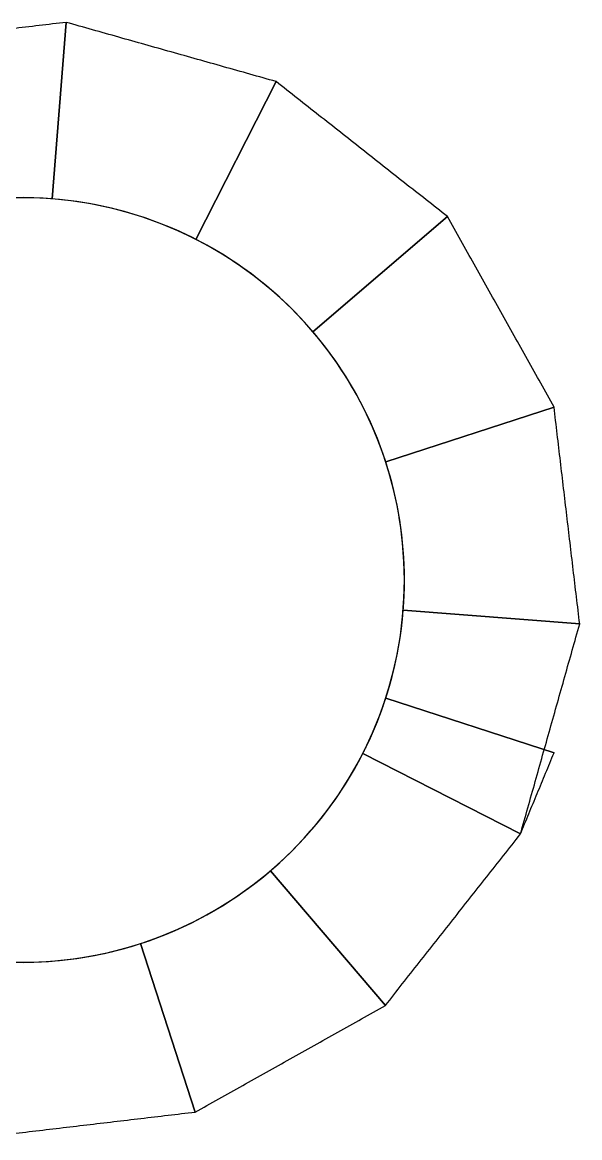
# Model space of a CAD drawing. Header units: millimetres. Extents: x -7.9 to 7.9, y -7.9 to 7.9.
# Drawn here: x 0 to 7.94, y -7.94 to 7.94 of the extents above; entities that cross this region are included whole.
import ezdxf

# ---------------------------------------------------------------- set-up
doc = ezdxf.new("R2010")
doc.units = ezdxf.units.MM
doc.layers.add('Part', color=7, linetype='CONTINUOUS')

msp = doc.modelspace()

# ---------------------------------------------------------------- linework, layer by layer
at = {"layer": 'Part'}
for p, q in [((0.625, 7.935, 36.6), (0.427, 5.423, 36.6)), ((0.625, 7.935, 36.6), (0.427, 5.423, 36.6)), ((0.625, 7.935, 20.6), (0.427, 5.423, 20.6)), ((0.625, 7.935, 20.6), (0.427, 5.423, 20.6)), ((0.427, 5.423, 35), (0.625, 7.935, 35)), ((0.427, 5.423, 35), (0.625, 7.935, 35)), ((0.625, 7.935, 4.6), (0.427, 5.423, 4.6)), ((0.625, 7.935, 4.6), (0.427, 5.423, 4.6)), ((0.427, 5.423, 19), (0.625, 7.935, 19)), ((0.427, 5.423, 19), (0.625, 7.935, 19)), ((0.427, 5.423, 3), (0.625, 7.935, 3)), ((0.427, 5.423, 3), (0.625, 7.935, 3)), ((0.625, 7.935, 35), (0.625, 7.935, 36.6)), ((0.625, 7.935, 35), (0.625, 7.935, 36.6)), ((0.625, 7.935, 19), (0.625, 7.935, 20.6)), ((0.625, 7.935, 19), (0.625, 7.935, 20.6)), ((0.625, 7.935, 3), (0.625, 7.935, 4.6)), ((0.625, 7.935, 3), (0.625, 7.935, 4.6)), ((3.614, 7.092, 35.6), (2.47, 4.847, 35.6)), ((3.614, 7.092, 35.6), (2.47, 4.847, 35.6)), ((3.614, 7.092, 19.6), (2.47, 4.847, 19.6)), ((3.614, 7.092, 19.6), (2.47, 4.847, 19.6)), ((2.47, 4.847, 34), (3.614, 7.092, 34)), ((2.47, 4.847, 34), (3.614, 7.092, 34)), ((3.614, 7.092, 3.6), (2.47, 4.847, 3.6)), ((3.614, 7.092, 3.6), (2.47, 4.847, 3.6)), ((2.47, 4.847, 18), (3.614, 7.092, 18)), ((2.47, 4.847, 18), (3.614, 7.092, 18)), ((2.47, 4.847, 2), (3.614, 7.092, 2)), ((2.47, 4.847, 2), (3.614, 7.092, 2)), ((3.614, 7.092, 34), (3.614, 7.092, 35.6)), ((3.614, 7.092, 34), (3.614, 7.092, 35.6)), ((3.614, 7.092, 18), (3.614, 7.092, 19.6)), ((3.614, 7.092, 18), (3.614, 7.092, 19.6)), ((3.614, 7.092, 2), (3.614, 7.092, 3.6)), ((3.614, 7.092, 2), (3.614, 7.092, 3.6)), ((6.053, 5.17, 34.6), (4.137, 3.533, 34.6)), ((6.053, 5.17, 34.6), (4.137, 3.533, 34.6)), ((6.053, 5.17, 18.6), (4.137, 3.533, 18.6)), ((6.053, 5.17, 18.6), (4.137, 3.533, 18.6)), ((4.137, 3.533, 33), (6.053, 5.17, 33)), ((4.137, 3.533, 33), (6.053, 5.17, 33)), ((6.053, 5.17, 2.6), (4.137, 3.533, 2.6)), ((6.053, 5.17, 2.6), (4.137, 3.533, 2.6)), ((4.137, 3.533, 17), (6.053, 5.17, 17)), ((4.137, 3.533, 17), (6.053, 5.17, 17)), ((4.137, 3.533, 1), (6.053, 5.17, 1)), ((4.137, 3.533, 1), (6.053, 5.17, 1)), ((6.053, 5.17, 33), (6.053, 5.17, 34.6)), ((6.053, 5.17, 33), (6.053, 5.17, 34.6)), ((6.053, 5.17, 17), (6.053, 5.17, 18.6)), ((6.053, 5.17, 17), (6.053, 5.17, 18.6)), ((6.053, 5.17, 1), (6.053, 5.17, 2.6)), ((6.053, 5.17, 1), (6.053, 5.17, 2.6)), ((7.57, 2.46, 33.6), (5.174, 1.681, 33.6)), ((7.57, 2.46, 33.6), (5.174, 1.681, 33.6)), ((7.57, 2.46, 17.6), (5.174, 1.681, 17.6)), ((7.57, 2.46, 17.6), (5.174, 1.681, 17.6)), ((5.174, 1.681, 32), (7.57, 2.46, 32)), ((5.174, 1.681, 32), (7.57, 2.46, 32)), ((7.57, 2.46, 1.6), (5.174, 1.681, 1.6)), ((5.174, 1.681), (7.57, 2.46)), ((7.57, 2.46, 1.6), (5.174, 1.681, 1.6)), ((5.174, 1.681, 16), (7.57, 2.46, 16)), ((5.174, 1.681, 16), (7.57, 2.46, 16)), ((5.174, 1.681), (7.57, 2.46)), ((7.57, 2.46, 32), (7.57, 2.46, 33.6)), ((7.57, 2.46, 32), (7.57, 2.46, 33.6)), ((7.57, 2.46, 16), (7.57, 2.46, 17.6)), ((7.57, 2.46, 16), (7.57, 2.46, 17.6)), ((7.57, 2.46), (7.57, 2.46, 1.6)), ((7.57, 2.46), (7.57, 2.46, 1.6)), ((5.174, 1.681, 1.6), (5.174, 1.681)), ((5.174, 1.681, 1.6), (5.174, 1.681)), ((5.44, 0, 32.802), (5.44, 0, 48)), ((5.44, 0, 32.802), (5.44, 0, 48)), ((5.44, 0, 16.802), (5.44, 0, 31.202)), ((5.44, 0, 16.802), (5.44, 0, 31.202)), ((5.44, 0), (5.44, 0, 15.202)), ((5.44, 0), (5.44, 0, 15.202)), ((7.935, -0.625, 32.6), (5.423, -0.427, 32.6)), ((7.935, -0.625, 32.6), (5.423, -0.427, 32.6)), ((7.935, -0.625, 16.6), (5.423, -0.427, 16.6)), ((5.423, -0.427, 31), (7.935, -0.625, 31)), ((7.935, -0.625, 16.6), (5.423, -0.427, 16.6)), ((5.423, -0.427, 15), (7.935, -0.625, 15)), ((5.423, -0.427, 31), (7.935, -0.625, 31)), ((5.423, -0.427, 15), (7.935, -0.625, 15)), ((7.935, -0.625, 31), (7.935, -0.625, 32.6)), ((7.935, -0.625, 31), (7.935, -0.625, 32.6)), ((7.935, -0.625, 15), (7.935, -0.625, 16.6)), ((7.935, -0.625, 15), (7.935, -0.625, 16.6)), ((7.57, -2.46, 48), (5.174, -1.681, 48)), ((5.174, -1.681, 48), (5.174, -1.681, 46.4)), ((5.174, -1.681, 46.4), (7.57, -2.46, 46.4)), ((7.57, -2.46, 48), (5.174, -1.681, 48)), ((5.174, -1.681, 48), (5.174, -1.681, 46.4)), ((5.174, -1.681, 46.4), (7.57, -2.46, 46.4)), ((7.092, -3.614, 47.6), (4.847, -2.47, 47.6)), ((7.092, -3.614, 47.6), (4.847, -2.47, 47.6)), ((7.092, -3.614, 31.6), (4.847, -2.47, 31.6)), ((7.092, -3.614, 31.6), (4.847, -2.47, 31.6)), ((4.847, -2.47, 46), (7.092, -3.614, 46)), ((4.847, -2.47, 46), (7.092, -3.614, 46)), ((7.092, -3.614, 15.6), (4.847, -2.47, 15.6)), ((7.092, -3.614, 15.6), (4.847, -2.47, 15.6)), ((4.847, -2.47, 30), (7.092, -3.614, 30)), ((4.847, -2.47, 30), (7.092, -3.614, 30)), ((4.847, -2.47, 14), (7.092, -3.614, 14)), ((4.847, -2.47, 14), (7.092, -3.614, 14)), ((7.57, -2.46, 46.4), (7.57, -2.46, 48)), ((7.57, -2.46, 46.4), (7.57, -2.46, 48)), ((7.092, -3.614, 46), (7.092, -3.614, 47.6)), ((7.092, -3.614, 46), (7.092, -3.614, 47.6)), ((7.092, -3.614, 30), (7.092, -3.614, 31.6)), ((7.092, -3.614, 30), (7.092, -3.614, 31.6)), ((7.092, -3.614, 14), (7.092, -3.614, 15.6)), ((7.092, -3.614, 14), (7.092, -3.614, 15.6)), ((5.17, -6.053, 46.6), (3.533, -4.137, 46.6)), ((5.17, -6.053, 46.6), (3.533, -4.137, 46.6)), ((5.17, -6.053, 30.6), (3.533, -4.137, 30.6)), ((5.17, -6.053, 30.6), (3.533, -4.137, 30.6)), ((3.533, -4.137, 45), (5.17, -6.053, 45)), ((3.533, -4.137, 45), (5.17, -6.053, 45)), ((5.17, -6.053, 14.6), (3.533, -4.137, 14.6)), ((5.17, -6.053, 14.6), (3.533, -4.137, 14.6)), ((3.533, -4.137, 29), (5.17, -6.053, 29)), ((3.533, -4.137, 29), (5.17, -6.053, 29)), ((3.533, -4.137, 13), (5.17, -6.053, 13)), ((3.533, -4.137, 13), (5.17, -6.053, 13)), ((2.46, -7.57, 45.6), (1.681, -5.174, 45.6)), ((2.46, -7.57, 45.6), (1.681, -5.174, 45.6)), ((2.46, -7.57, 29.6), (1.681, -5.174, 29.6)), ((2.46, -7.57, 29.6), (1.681, -5.174, 29.6)), ((1.681, -5.174, 44), (2.46, -7.57, 44)), ((1.681, -5.174, 44), (2.46, -7.57, 44)), ((2.46, -7.57, 13.6), (1.681, -5.174, 13.6)), ((2.46, -7.57, 13.6), (1.681, -5.174, 13.6)), ((1.681, -5.174, 28), (2.46, -7.57, 28)), ((1.681, -5.174, 28), (2.46, -7.57, 28)), ((1.681, -5.174, 12), (2.46, -7.57, 12)), ((1.681, -5.174, 12), (2.46, -7.57, 12)), ((5.17, -6.053, 45), (5.17, -6.053, 46.6)), ((5.17, -6.053, 45), (5.17, -6.053, 46.6)), ((5.17, -6.053, 29), (5.17, -6.053, 30.6)), ((5.17, -6.053, 29), (5.17, -6.053, 30.6)), ((5.17, -6.053, 13), (5.17, -6.053, 14.6)), ((5.17, -6.053, 13), (5.17, -6.053, 14.6)), ((2.46, -7.57, 44), (2.46, -7.57, 45.6)), ((2.46, -7.57, 44), (2.46, -7.57, 45.6)), ((2.46, -7.57, 28), (2.46, -7.57, 29.6)), ((2.46, -7.57, 28), (2.46, -7.57, 29.6)), ((2.46, -7.57, 12), (2.46, -7.57, 13.6)), ((2.46, -7.57, 12), (2.46, -7.57, 13.6))]:
    msp.add_line(p, q, dxfattribs=at)
for centre, start, end in [((0, 0, 48), 0, -18), ((0, 0, 48), 0, -18), ((0, 0), 18, 0), ((0, 0), 18, 0), ((0, 0), 0, 18), ((0, 0), 0, 18), ((0, 0, 48), -18, 0), ((0, 0, 48), -18, 0)]:
    msp.add_arc(centre, 5.44, start, end, dxfattribs=at)
for points, degree in [([(0.625, 7.935, 36.6), (-2.46, 7.57, 37.6)], 1), ([(0.625, 7.935, 36.6), (-2.46, 7.57, 37.6)], 1), ([(0.625, 7.935, 35), (-2.46, 7.57, 36)], 1), ([(0.625, 7.935, 20.6), (-2.46, 7.57, 21.6)], 1), ([(0.625, 7.935, 35), (-2.46, 7.57, 36)], 1), ([(0.625, 7.935, 20.6), (-2.46, 7.57, 21.6)], 1), ([(0.625, 7.935, 19), (-2.46, 7.57, 20)], 1), ([(0.625, 7.935, 4.6), (-2.46, 7.57, 5.6)], 1), ([(0.625, 7.935, 19), (-2.46, 7.57, 20)], 1), ([(0.625, 7.935, 4.6), (-2.46, 7.57, 5.6)], 1), ([(0.625, 7.935, 3), (-2.46, 7.57, 4)], 1), ([(0.625, 7.935, 3), (-2.46, 7.57, 4)], 1), ([(3.614, 7.092, 35.6), (0.625, 7.935, 36.6)], 1), ([(3.614, 7.092, 35.6), (0.625, 7.935, 36.6)], 1), ([(3.614, 7.092, 34), (0.625, 7.935, 35)], 1), ([(3.614, 7.092, 19.6), (0.625, 7.935, 20.6)], 1), ([(3.614, 7.092, 34), (0.625, 7.935, 35)], 1), ([(3.614, 7.092, 19.6), (0.625, 7.935, 20.6)], 1), ([(3.614, 7.092, 18), (0.625, 7.935, 19)], 1), ([(3.614, 7.092, 3.6), (0.625, 7.935, 4.6)], 1), ([(3.614, 7.092, 18), (0.625, 7.935, 19)], 1), ([(3.614, 7.092, 3.6), (0.625, 7.935, 4.6)], 1), ([(3.614, 7.092, 2), (0.625, 7.935, 3)], 1), ([(3.614, 7.092, 2), (0.625, 7.935, 3)], 1), ([(6.053, 5.17, 34.6), (3.614, 7.092, 35.6)], 1), ([(6.053, 5.17, 34.6), (3.614, 7.092, 35.6)], 1), ([(6.053, 5.17, 33), (3.614, 7.092, 34)], 1), ([(6.053, 5.17, 18.6), (3.614, 7.092, 19.6)], 1), ([(6.053, 5.17, 33), (3.614, 7.092, 34)], 1), ([(6.053, 5.17, 18.6), (3.614, 7.092, 19.6)], 1), ([(6.053, 5.17, 17), (3.614, 7.092, 18)], 1), ([(6.053, 5.17, 2.6), (3.614, 7.092, 3.6)], 1), ([(6.053, 5.17, 17), (3.614, 7.092, 18)], 1), ([(6.053, 5.17, 2.6), (3.614, 7.092, 3.6)], 1), ([(6.053, 5.17, 1), (3.614, 7.092, 2)], 1), ([(6.053, 5.17, 1), (3.614, 7.092, 2)], 1), ([(0.427, 5.423, 36.6), (-0.271, 5.481, 36.936), (-1.016, 5.392, 37.264), (-1.681, 5.174, 37.6)], 3), ([(0.427, 5.423, 36.6), (-0.271, 5.481, 36.936), (-1.016, 5.392, 37.264), (-1.681, 5.174, 37.6)], 3), ([(0.427, 5.423, 20.6), (-0.271, 5.481, 20.936), (-1.016, 5.392, 21.264), (-1.681, 5.174, 21.6)], 3), ([(0.427, 5.423, 35), (-0.271, 5.481, 35.336), (-1.016, 5.392, 35.664), (-1.681, 5.174, 36)], 3), ([(0.427, 5.423, 20.6), (-0.271, 5.481, 20.936), (-1.016, 5.392, 21.264), (-1.681, 5.174, 21.6)], 3), ([(0.427, 5.423, 4.6), (-0.271, 5.481, 4.936), (-1.016, 5.392, 5.264), (-1.681, 5.174, 5.6)], 3), ([(0.427, 5.423, 19), (-0.271, 5.481, 19.336), (-1.016, 5.392, 19.664), (-1.681, 5.174, 20)], 3), ([(0.427, 5.423, 35), (-0.271, 5.481, 35.336), (-1.016, 5.392, 35.664), (-1.681, 5.174, 36)], 3), ([(0.427, 5.423, 4.6), (-0.271, 5.481, 4.936), (-1.016, 5.392, 5.264), (-1.681, 5.174, 5.6)], 3), ([(0.427, 5.423, 3), (-0.271, 5.481, 3.336), (-1.016, 5.392, 3.664), (-1.681, 5.174, 4)], 3), ([(0.427, 5.423, 19), (-0.271, 5.481, 19.336), (-1.016, 5.392, 19.664), (-1.681, 5.174, 20)], 3), ([(0.427, 5.423, 3), (-0.271, 5.481, 3.336), (-1.016, 5.392, 3.664), (-1.681, 5.174, 4)], 3), ([(2.47, 4.847, 35.6), (1.847, 5.167, 35.936), (1.125, 5.371, 36.264), (0.427, 5.423, 36.6)], 3), ([(2.47, 4.847, 35.6), (1.847, 5.167, 35.936), (1.125, 5.371, 36.264), (0.427, 5.423, 36.6)], 3), ([(2.47, 4.847, 19.6), (1.847, 5.167, 19.936), (1.125, 5.371, 20.264), (0.427, 5.423, 20.6)], 3), ([(2.47, 4.847, 34), (1.847, 5.167, 34.336), (1.125, 5.371, 34.664), (0.427, 5.423, 35)], 3), ([(2.47, 4.847, 19.6), (1.847, 5.167, 19.936), (1.125, 5.371, 20.264), (0.427, 5.423, 20.6)], 3), ([(2.47, 4.847, 3.6), (1.847, 5.167, 3.936), (1.125, 5.371, 4.264), (0.427, 5.423, 4.6)], 3), ([(2.47, 4.847, 18), (1.847, 5.167, 18.336), (1.125, 5.371, 18.664), (0.427, 5.423, 19)], 3), ([(2.47, 4.847, 34), (1.847, 5.167, 34.336), (1.125, 5.371, 34.664), (0.427, 5.423, 35)], 3), ([(2.47, 4.847, 3.6), (1.847, 5.167, 3.936), (1.125, 5.371, 4.264), (0.427, 5.423, 4.6)], 3), ([(2.47, 4.847, 2), (1.847, 5.167, 2.336), (1.125, 5.371, 2.664), (0.427, 5.423, 3)], 3), ([(2.47, 4.847, 18), (1.847, 5.167, 18.336), (1.125, 5.371, 18.664), (0.427, 5.423, 19)], 3), ([(2.47, 4.847, 2), (1.847, 5.167, 2.336), (1.125, 5.371, 2.664), (0.427, 5.423, 3)], 3), ([(7.57, 2.46, 33.6), (6.053, 5.17, 34.6)], 1), ([(7.57, 2.46, 33.6), (6.053, 5.17, 34.6)], 1), ([(7.57, 2.46, 32), (6.053, 5.17, 33)], 1), ([(7.57, 2.46, 17.6), (6.053, 5.17, 18.6)], 1), ([(7.57, 2.46, 32), (6.053, 5.17, 33)], 1), ([(7.57, 2.46, 17.6), (6.053, 5.17, 18.6)], 1), ([(7.57, 2.46, 16), (6.053, 5.17, 17)], 1), ([(7.57, 2.46, 1.6), (6.053, 5.17, 2.6)], 1), ([(7.57, 2.46, 16), (6.053, 5.17, 17)], 1), ([(7.57, 2.46, 1.6), (6.053, 5.17, 2.6)], 1), ([(7.57, 2.46), (6.053, 5.17, 1)], 1), ([(7.57, 2.46), (6.053, 5.17, 1)], 1), ([(4.137, 3.533, 34.6), (3.684, 4.067, 34.936), (3.094, 4.532, 35.264), (2.47, 4.847, 35.6)], 3), ([(4.137, 3.533, 34.6), (3.684, 4.067, 34.936), (3.094, 4.532, 35.264), (2.47, 4.847, 35.6)], 3), ([(4.137, 3.533, 18.6), (3.684, 4.067, 18.936), (3.094, 4.532, 19.264), (2.47, 4.847, 19.6)], 3), ([(4.137, 3.533, 33), (3.684, 4.067, 33.336), (3.094, 4.532, 33.664), (2.47, 4.847, 34)], 3), ([(4.137, 3.533, 18.6), (3.684, 4.067, 18.936), (3.094, 4.532, 19.264), (2.47, 4.847, 19.6)], 3), ([(4.137, 3.533, 2.6), (3.684, 4.067, 2.936), (3.094, 4.532, 3.264), (2.47, 4.847, 3.6)], 3), ([(4.137, 3.533, 17), (3.684, 4.067, 17.336), (3.094, 4.532, 17.664), (2.47, 4.847, 18)], 3), ([(4.137, 3.533, 33), (3.684, 4.067, 33.336), (3.094, 4.532, 33.664), (2.47, 4.847, 34)], 3), ([(4.137, 3.533, 2.6), (3.684, 4.067, 2.936), (3.094, 4.532, 3.264), (2.47, 4.847, 3.6)], 3), ([(4.137, 3.533, 1), (3.684, 4.067, 1.336), (3.094, 4.532, 1.664), (2.47, 4.847, 2)], 3), ([(4.137, 3.533, 17), (3.684, 4.067, 17.336), (3.094, 4.532, 17.664), (2.47, 4.847, 18)], 3), ([(4.137, 3.533, 1), (3.684, 4.067, 1.336), (3.094, 4.532, 1.664), (2.47, 4.847, 2)], 3), ([(5.174, 1.681, 33.6), (4.96, 2.347, 33.936), (4.593, 3.002, 34.264), (4.137, 3.533, 34.6)], 3), ([(5.174, 1.681, 33.6), (4.96, 2.347, 33.936), (4.593, 3.002, 34.264), (4.137, 3.533, 34.6)], 3), ([(5.174, 1.681, 17.6), (4.96, 2.347, 17.936), (4.593, 3.002, 18.264), (4.137, 3.533, 18.6)], 3), ([(5.174, 1.681, 32), (4.96, 2.347, 32.336), (4.593, 3.002, 32.664), (4.137, 3.533, 33)], 3), ([(5.174, 1.681, 17.6), (4.96, 2.347, 17.936), (4.593, 3.002, 18.264), (4.137, 3.533, 18.6)], 3), ([(5.174, 1.681, 1.6), (4.96, 2.347, 1.936), (4.593, 3.002, 2.264), (4.137, 3.533, 2.6)], 3), ([(5.174, 1.681, 16), (4.96, 2.347, 16.336), (4.593, 3.002, 16.664), (4.137, 3.533, 17)], 3), ([(5.174, 1.681, 32), (4.96, 2.347, 32.336), (4.593, 3.002, 32.664), (4.137, 3.533, 33)], 3), ([(5.174, 1.681, 1.6), (4.96, 2.347, 1.936), (4.593, 3.002, 2.264), (4.137, 3.533, 2.6)], 3), ([(5.174, 1.681), (4.96, 2.347, 0.336), (4.593, 3.002, 0.664), (4.137, 3.533, 1)], 3), ([(5.174, 1.681, 16), (4.96, 2.347, 16.336), (4.593, 3.002, 16.664), (4.137, 3.533, 17)], 3), ([(5.174, 1.681), (4.96, 2.347, 0.336), (4.593, 3.002, 0.664), (4.137, 3.533, 1)], 3), ([(7.935, -0.625, 32.6), (7.57, 2.46, 33.6)], 1), ([(7.935, -0.625, 32.6), (7.57, 2.46, 33.6)], 1), ([(7.935, -0.625, 31), (7.57, 2.46, 32)], 1), ([(7.935, -0.625, 16.6), (7.57, 2.46, 17.6)], 1), ([(7.935, -0.625, 31), (7.57, 2.46, 32)], 1), ([(7.935, -0.625, 16.6), (7.57, 2.46, 17.6)], 1), ([(7.935, -0.625, 15), (7.57, 2.46, 16)], 1), ([(7.935, -0.625, 15), (7.57, 2.46, 16)], 1), ([(5.44, 0, 32.802), (5.441, 0.568, 33.069), (5.347, 1.15, 33.332), (5.174, 1.681, 33.6)], 3), ([(5.44, 0, 32.802), (5.441, 0.568, 33.069), (5.347, 1.15, 33.332), (5.174, 1.681, 33.6)], 3), ([(5.44, 0, 16.802), (5.441, 0.568, 17.069), (5.347, 1.15, 17.332), (5.174, 1.681, 17.6)], 3), ([(5.44, 0, 31.202), (5.441, 0.568, 31.469), (5.347, 1.15, 31.732), (5.174, 1.681, 32)], 3), ([(5.44, 0, 16.802), (5.441, 0.568, 17.069), (5.347, 1.15, 17.332), (5.174, 1.681, 17.6)], 3), ([(5.44, 0, 15.202), (5.441, 0.568, 15.469), (5.347, 1.15, 15.732), (5.174, 1.681, 16)], 3), ([(5.44, 0, 31.202), (5.441, 0.568, 31.469), (5.347, 1.15, 31.732), (5.174, 1.681, 32)], 3), ([(5.44, 0, 15.202), (5.441, 0.568, 15.469), (5.347, 1.15, 15.732), (5.174, 1.681, 16)], 3), ([(5.423, -0.427, 32.6), (5.44, -0.216, 32.702), (5.44, 0, 32.802)], 2), ([(5.423, -0.427, 32.6), (5.44, -0.216, 32.702), (5.44, 0, 32.802)], 2), ([(5.423, -0.427, 16.6), (5.44, -0.216, 16.702), (5.44, 0, 16.802)], 2), ([(5.423, -0.427, 16.6), (5.44, -0.216, 16.702), (5.44, 0, 16.802)], 2), ([(5.423, -0.427, 31), (5.44, -0.216, 31.102), (5.44, 0, 31.202)], 2), ([(5.423, -0.427, 31), (5.44, -0.216, 31.102), (5.44, 0, 31.202)], 2), ([(5.423, -0.427, 15), (5.44, -0.216, 15.102), (5.44, 0, 15.202)], 2), ([(5.423, -0.427, 15), (5.44, -0.216, 15.102), (5.44, 0, 15.202)], 2), ([(4.847, -2.47, 31.6), (5.167, -1.847, 31.936), (5.371, -1.125, 32.264), (5.423, -0.427, 32.6)], 3), ([(4.847, -2.47, 31.6), (5.167, -1.847, 31.936), (5.371, -1.125, 32.264), (5.423, -0.427, 32.6)], 3), ([(4.847, -2.47, 15.6), (5.167, -1.847, 15.936), (5.371, -1.125, 16.264), (5.423, -0.427, 16.6)], 3), ([(4.847, -2.47, 30), (5.167, -1.847, 30.336), (5.371, -1.125, 30.664), (5.423, -0.427, 31)], 3), ([(4.847, -2.47, 15.6), (5.167, -1.847, 15.936), (5.371, -1.125, 16.264), (5.423, -0.427, 16.6)], 3), ([(4.847, -2.47, 14), (5.167, -1.847, 14.336), (5.371, -1.125, 14.664), (5.423, -0.427, 15)], 3), ([(4.847, -2.47, 30), (5.167, -1.847, 30.336), (5.371, -1.125, 30.664), (5.423, -0.427, 31)], 3), ([(4.847, -2.47, 14), (5.167, -1.847, 14.336), (5.371, -1.125, 14.664), (5.423, -0.427, 15)], 3), ([(7.092, -3.614, 31.6), (7.935, -0.625, 32.6)], 1), ([(7.092, -3.614, 31.6), (7.935, -0.625, 32.6)], 1), ([(7.092, -3.614, 30), (7.935, -0.625, 31)], 1), ([(7.092, -3.614, 15.6), (7.935, -0.625, 16.6)], 1), ([(7.092, -3.614, 30), (7.935, -0.625, 31)], 1), ([(7.092, -3.614, 15.6), (7.935, -0.625, 16.6)], 1), ([(7.092, -3.614, 14), (7.935, -0.625, 15)], 1), ([(7.092, -3.614, 14), (7.935, -0.625, 15)], 1), ([(4.847, -2.47, 47.6), (5.041, -2.088, 47.8), (5.174, -1.681, 48)], 2), ([(4.847, -2.47, 47.6), (5.041, -2.088, 47.8), (5.174, -1.681, 48)], 2), ([(4.847, -2.47, 46), (5.041, -2.088, 46.2), (5.174, -1.681, 46.4)], 2), ([(4.847, -2.47, 46), (5.041, -2.088, 46.2), (5.174, -1.681, 46.4)], 2), ([(3.533, -4.137, 46.6), (4.067, -3.684, 46.936), (4.532, -3.094, 47.264), (4.847, -2.47, 47.6)], 3), ([(3.533, -4.137, 46.6), (4.067, -3.684, 46.936), (4.532, -3.094, 47.264), (4.847, -2.47, 47.6)], 3), ([(3.533, -4.137, 30.6), (4.067, -3.684, 30.936), (4.532, -3.094, 31.264), (4.847, -2.47, 31.6)], 3), ([(3.533, -4.137, 45), (4.067, -3.684, 45.336), (4.532, -3.094, 45.664), (4.847, -2.47, 46)], 3), ([(3.533, -4.137, 30.6), (4.067, -3.684, 30.936), (4.532, -3.094, 31.264), (4.847, -2.47, 31.6)], 3), ([(3.533, -4.137, 14.6), (4.067, -3.684, 14.936), (4.532, -3.094, 15.264), (4.847, -2.47, 15.6)], 3), ([(3.533, -4.137, 29), (4.067, -3.684, 29.336), (4.532, -3.094, 29.664), (4.847, -2.47, 30)], 3), ([(3.533, -4.137, 45), (4.067, -3.684, 45.336), (4.532, -3.094, 45.664), (4.847, -2.47, 46)], 3), ([(3.533, -4.137, 14.6), (4.067, -3.684, 14.936), (4.532, -3.094, 15.264), (4.847, -2.47, 15.6)], 3), ([(3.533, -4.137, 13), (4.067, -3.684, 13.336), (4.532, -3.094, 13.664), (4.847, -2.47, 14)], 3), ([(3.533, -4.137, 29), (4.067, -3.684, 29.336), (4.532, -3.094, 29.664), (4.847, -2.47, 30)], 3), ([(3.533, -4.137, 13), (4.067, -3.684, 13.336), (4.532, -3.094, 13.664), (4.847, -2.47, 14)], 3), ([(7.092, -3.614, 47.6), (7.57, -2.46, 48)], 1), ([(7.092, -3.614, 47.6), (7.57, -2.46, 48)], 1), ([(7.092, -3.614, 46), (7.57, -2.46, 46.4)], 1), ([(7.092, -3.614, 46), (7.57, -2.46, 46.4)], 1), ([(5.17, -6.053, 46.6), (7.092, -3.614, 47.6)], 1), ([(5.17, -6.053, 46.6), (7.092, -3.614, 47.6)], 1), ([(5.17, -6.053, 45), (7.092, -3.614, 46)], 1), ([(5.17, -6.053, 30.6), (7.092, -3.614, 31.6)], 1), ([(5.17, -6.053, 45), (7.092, -3.614, 46)], 1), ([(5.17, -6.053, 30.6), (7.092, -3.614, 31.6)], 1), ([(5.17, -6.053, 29), (7.092, -3.614, 30)], 1), ([(5.17, -6.053, 14.6), (7.092, -3.614, 15.6)], 1), ([(5.17, -6.053, 29), (7.092, -3.614, 30)], 1), ([(5.17, -6.053, 14.6), (7.092, -3.614, 15.6)], 1), ([(5.17, -6.053, 13), (7.092, -3.614, 14)], 1), ([(5.17, -6.053, 13), (7.092, -3.614, 14)], 1), ([(1.681, -5.174, 45.6), (2.347, -4.96, 45.936), (3.002, -4.593, 46.264), (3.533, -4.137, 46.6)], 3), ([(1.681, -5.174, 45.6), (2.347, -4.96, 45.936), (3.002, -4.593, 46.264), (3.533, -4.137, 46.6)], 3), ([(1.681, -5.174, 29.6), (2.347, -4.96, 29.936), (3.002, -4.593, 30.264), (3.533, -4.137, 30.6)], 3), ([(1.681, -5.174, 44), (2.347, -4.96, 44.336), (3.002, -4.593, 44.664), (3.533, -4.137, 45)], 3), ([(1.681, -5.174, 29.6), (2.347, -4.96, 29.936), (3.002, -4.593, 30.264), (3.533, -4.137, 30.6)], 3), ([(1.681, -5.174, 13.6), (2.347, -4.96, 13.936), (3.002, -4.593, 14.264), (3.533, -4.137, 14.6)], 3), ([(1.681, -5.174, 28), (2.347, -4.96, 28.336), (3.002, -4.593, 28.664), (3.533, -4.137, 29)], 3), ([(1.681, -5.174, 44), (2.347, -4.96, 44.336), (3.002, -4.593, 44.664), (3.533, -4.137, 45)], 3), ([(1.681, -5.174, 13.6), (2.347, -4.96, 13.936), (3.002, -4.593, 14.264), (3.533, -4.137, 14.6)], 3), ([(1.681, -5.174, 12), (2.347, -4.96, 12.336), (3.002, -4.593, 12.664), (3.533, -4.137, 13)], 3), ([(1.681, -5.174, 28), (2.347, -4.96, 28.336), (3.002, -4.593, 28.664), (3.533, -4.137, 29)], 3), ([(1.681, -5.174, 12), (2.347, -4.96, 12.336), (3.002, -4.593, 12.664), (3.533, -4.137, 13)], 3), ([(-0.427, -5.423, 44.6), (0.271, -5.481, 44.936), (1.016, -5.392, 45.264), (1.681, -5.174, 45.6)], 3), ([(-0.427, -5.423, 44.6), (0.271, -5.481, 44.936), (1.016, -5.392, 45.264), (1.681, -5.174, 45.6)], 3), ([(-0.427, -5.423, 28.6), (0.271, -5.481, 28.936), (1.016, -5.392, 29.264), (1.681, -5.174, 29.6)], 3), ([(-0.427, -5.423, 43), (0.271, -5.481, 43.336), (1.016, -5.392, 43.664), (1.681, -5.174, 44)], 3), ([(-0.427, -5.423, 28.6), (0.271, -5.481, 28.936), (1.016, -5.392, 29.264), (1.681, -5.174, 29.6)], 3), ([(-0.427, -5.423, 12.6), (0.271, -5.481, 12.936), (1.016, -5.392, 13.264), (1.681, -5.174, 13.6)], 3), ([(-0.427, -5.423, 27), (0.271, -5.481, 27.336), (1.016, -5.392, 27.664), (1.681, -5.174, 28)], 3), ([(-0.427, -5.423, 43), (0.271, -5.481, 43.336), (1.016, -5.392, 43.664), (1.681, -5.174, 44)], 3), ([(-0.427, -5.423, 12.6), (0.271, -5.481, 12.936), (1.016, -5.392, 13.264), (1.681, -5.174, 13.6)], 3), ([(-0.427, -5.423, 11), (0.271, -5.481, 11.336), (1.016, -5.392, 11.664), (1.681, -5.174, 12)], 3), ([(-0.427, -5.423, 27), (0.271, -5.481, 27.336), (1.016, -5.392, 27.664), (1.681, -5.174, 28)], 3), ([(-0.427, -5.423, 11), (0.271, -5.481, 11.336), (1.016, -5.392, 11.664), (1.681, -5.174, 12)], 3), ([(2.46, -7.57, 45.6), (5.17, -6.053, 46.6)], 1), ([(2.46, -7.57, 45.6), (5.17, -6.053, 46.6)], 1), ([(2.46, -7.57, 44), (5.17, -6.053, 45)], 1), ([(2.46, -7.57, 29.6), (5.17, -6.053, 30.6)], 1), ([(2.46, -7.57, 44), (5.17, -6.053, 45)], 1), ([(2.46, -7.57, 29.6), (5.17, -6.053, 30.6)], 1), ([(2.46, -7.57, 28), (5.17, -6.053, 29)], 1), ([(2.46, -7.57, 13.6), (5.17, -6.053, 14.6)], 1), ([(2.46, -7.57, 28), (5.17, -6.053, 29)], 1), ([(2.46, -7.57, 13.6), (5.17, -6.053, 14.6)], 1), ([(2.46, -7.57, 12), (5.17, -6.053, 13)], 1), ([(2.46, -7.57, 12), (5.17, -6.053, 13)], 1), ([(-0.625, -7.935, 44.6), (2.46, -7.57, 45.6)], 1), ([(-0.625, -7.935, 44.6), (2.46, -7.57, 45.6)], 1), ([(-0.625, -7.935, 43), (2.46, -7.57, 44)], 1), ([(-0.625, -7.935, 28.6), (2.46, -7.57, 29.6)], 1), ([(-0.625, -7.935, 43), (2.46, -7.57, 44)], 1), ([(-0.625, -7.935, 28.6), (2.46, -7.57, 29.6)], 1), ([(-0.625, -7.935, 27), (2.46, -7.57, 28)], 1), ([(-0.625, -7.935, 12.6), (2.46, -7.57, 13.6)], 1), ([(-0.625, -7.935, 27), (2.46, -7.57, 28)], 1), ([(-0.625, -7.935, 12.6), (2.46, -7.57, 13.6)], 1), ([(-0.625, -7.935, 11), (2.46, -7.57, 12)], 1), ([(-0.625, -7.935, 11), (2.46, -7.57, 12)], 1)]:
    msp.add_open_spline(points, degree=degree, dxfattribs=at)

doc.saveas('drawing.dxf')
